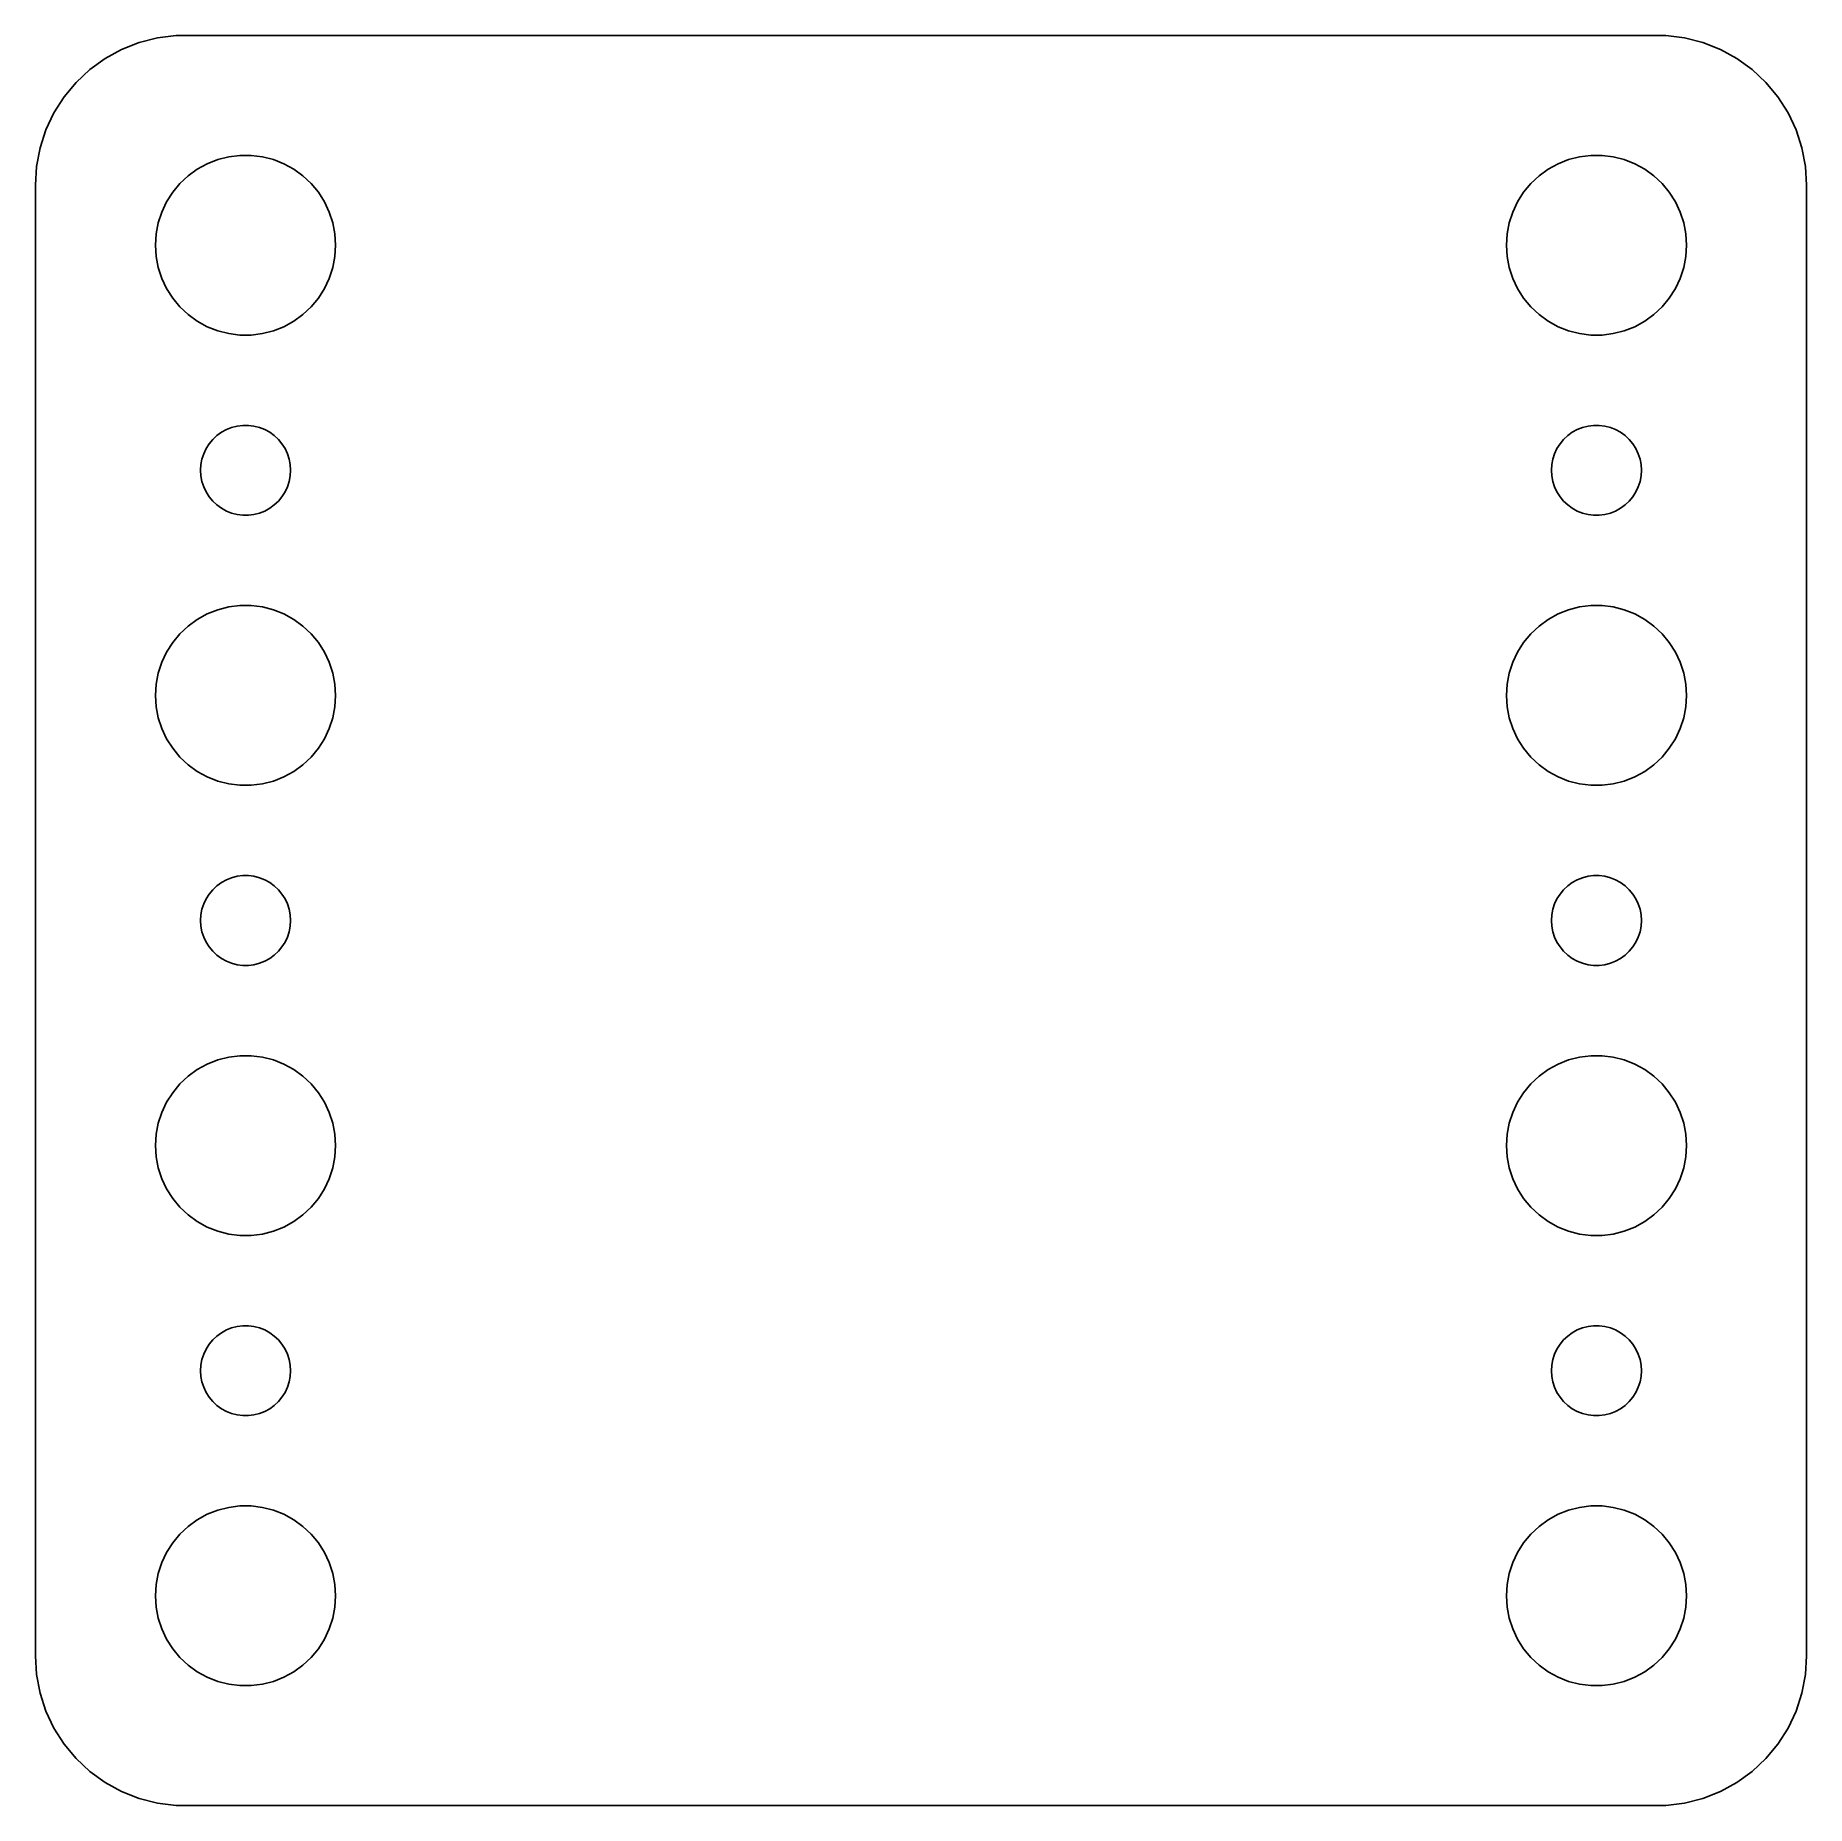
# Model space of a CAD drawing. Header units: metres. Extents: x -29.5 to 29.5, y -29.5 to 29.5.
import ezdxf

# ---------------------------------------------------------------- set-up
doc = ezdxf.new("R2010")
doc.units = ezdxf.units.M

msp = doc.modelspace()

# ---------------------------------------------------------------- linework, layer by layer
for p, q in [((-26.6289, 29.0241), (-27.1791, 28.7216)), ((-26.0451, 29.2553), (-26.6289, 29.0241)), ((-25.4369, 29.4114), (-26.0451, 29.2553)), ((-24.8139, 29.4901), (-25.4369, 29.4114)), ((24.8139, 29.4901), (-24.8139, 29.4901)), ((25.4369, 29.4114), (24.8139, 29.4901)), ((26.0451, 29.2553), (25.4369, 29.4114)), ((26.6289, 29.0241), (26.0451, 29.2553)), ((27.1791, 28.7216), (26.6289, 29.0241)), ((-27.6871, 28.3526), (-28.1448, 27.9227)), ((-27.1791, 28.7216), (-27.6871, 28.3526)), ((27.6871, 28.3526), (27.1791, 28.7216)), ((28.1448, 27.9227), (27.6871, 28.3526)), ((-28.1448, 27.9227), (-28.5451, 27.4389)), ((28.5451, 27.4389), (28.1448, 27.9227)), ((-28.5451, 27.4389), (-28.8815, 26.9088)), ((28.8815, 26.9088), (28.5451, 27.4389)), ((-28.8815, 26.9088), (-29.1489, 26.3406)), ((29.1489, 26.3406), (28.8815, 26.9088)), ((-29.1489, 26.3406), (-29.3429, 25.7434)), ((29.3429, 25.7434), (29.1489, 26.3406)), ((-29.3429, 25.7434), (-29.4606, 25.1267)), ((-23.427, 25.3532), (-23.0621, 25.4469)), ((-23.0621, 25.4469), (-22.6884, 25.4941)), ((-22.6884, 25.4941), (-22.3116, 25.4941)), ((-22.3116, 25.4941), (-21.9379, 25.4469)), ((-21.9379, 25.4469), (-21.5729, 25.3532)), ((21.5729, 25.3532), (21.9379, 25.4469)), ((21.9379, 25.4469), (22.3116, 25.4941)), ((22.3116, 25.4941), (22.6884, 25.4941)), ((22.6884, 25.4941), (23.0621, 25.4469)), ((23.0621, 25.4469), (23.427, 25.3532)), ((29.4606, 25.1267), (29.3429, 25.7434)), ((-29.4606, 25.1267), (-29.5, 24.5)), ((-24.6869, 24.5536), (-24.4123, 24.8115)), ((-24.4123, 24.8115), (-24.1075, 25.033)), ((-24.1075, 25.033), (-23.7773, 25.2145)), ((-23.7773, 25.2145), (-23.427, 25.3532)), ((-21.5729, 25.3532), (-21.2227, 25.2145)), ((-21.2227, 25.2145), (-20.8925, 25.033)), ((-20.8925, 25.033), (-20.5877, 24.8115)), ((-20.5877, 24.8115), (-20.3131, 24.5536)), ((20.3131, 24.5536), (20.5877, 24.8115)), ((20.5877, 24.8115), (20.8925, 25.033)), ((20.8925, 25.033), (21.2227, 25.2145)), ((21.2227, 25.2145), (21.5729, 25.3532)), ((23.427, 25.3532), (23.7773, 25.2145)), ((23.7773, 25.2145), (24.1075, 25.033)), ((24.1075, 25.033), (24.4123, 24.8115)), ((24.4123, 24.8115), (24.6869, 24.5536)), ((29.5, 24.5), (29.4606, 25.1267)), ((-29.5, 24.5), (-29.5, -24.5)), ((-25.1289, 23.9453), (-24.927, 24.2634)), ((-24.927, 24.2634), (-24.6869, 24.5536)), ((-20.3131, 24.5536), (-20.0729, 24.2634)), ((-20.0729, 24.2634), (-19.8711, 23.9453)), ((19.8711, 23.9453), (20.0729, 24.2634)), ((20.0729, 24.2634), (20.3131, 24.5536)), ((24.6869, 24.5536), (24.927, 24.2634)), ((24.927, 24.2634), (25.1289, 23.9453)), ((29.5, -24.5), (29.5, 24.5)), ((-25.4057, 23.2461), (-25.2893, 23.6044)), ((-25.2893, 23.6044), (-25.1289, 23.9453)), ((-19.8711, 23.9453), (-19.7107, 23.6044)), ((-19.7107, 23.6044), (-19.5942, 23.2461)), ((19.5942, 23.2461), (19.7107, 23.6044)), ((19.7107, 23.6044), (19.8711, 23.9453)), ((25.1289, 23.9453), (25.2893, 23.6044)), ((25.2893, 23.6044), (25.4057, 23.2461)), ((-25.4763, 22.876), (-25.4057, 23.2461)), ((-19.5942, 23.2461), (-19.5237, 22.876)), ((19.5237, 22.876), (19.5942, 23.2461)), ((25.4057, 23.2461), (25.4763, 22.876)), ((-25.5, 22.5), (-25.4763, 22.876)), ((-25.4763, 22.124), (-25.5, 22.5)), ((-19.5237, 22.876), (-19.5, 22.5)), ((-19.5, 22.5), (-19.5237, 22.124)), ((19.5, 22.5), (19.5237, 22.876)), ((19.5237, 22.124), (19.5, 22.5)), ((25.4763, 22.876), (25.5, 22.5)), ((25.5, 22.5), (25.4763, 22.124)), ((-25.4057, 21.7539), (-25.4763, 22.124)), ((-19.5237, 22.124), (-19.5942, 21.7539)), ((19.5942, 21.7539), (19.5237, 22.124)), ((25.4763, 22.124), (25.4057, 21.7539)), ((-25.2893, 21.3956), (-25.4057, 21.7539)), ((-25.1289, 21.0547), (-25.2893, 21.3956)), ((-19.7107, 21.3956), (-19.8711, 21.0547)), ((-19.5942, 21.7539), (-19.7107, 21.3956)), ((19.7107, 21.3956), (19.5942, 21.7539)), ((19.8711, 21.0547), (19.7107, 21.3956)), ((25.2893, 21.3956), (25.1289, 21.0547)), ((25.4057, 21.7539), (25.2893, 21.3956)), ((-24.927, 20.7366), (-25.1289, 21.0547)), ((-24.6869, 20.4464), (-24.927, 20.7366)), ((-20.0729, 20.7366), (-20.3131, 20.4464)), ((-19.8711, 21.0547), (-20.0729, 20.7366)), ((20.0729, 20.7366), (19.8711, 21.0547)), ((20.3131, 20.4464), (20.0729, 20.7366)), ((24.927, 20.7366), (24.6869, 20.4464)), ((25.1289, 21.0547), (24.927, 20.7366)), ((-24.4123, 20.1884), (-24.6869, 20.4464)), ((-24.1075, 19.967), (-24.4123, 20.1884)), ((-20.5877, 20.1884), (-20.8925, 19.967)), ((-20.3131, 20.4464), (-20.5877, 20.1884)), ((20.5877, 20.1884), (20.3131, 20.4464)), ((20.8925, 19.967), (20.5877, 20.1884)), ((24.4123, 20.1884), (24.1075, 19.967)), ((24.6869, 20.4464), (24.4123, 20.1884)), ((-23.7773, 19.7855), (-24.1075, 19.967)), ((-23.427, 19.6468), (-23.7773, 19.7855)), ((-23.0621, 19.5531), (-23.427, 19.6468)), ((-22.6884, 19.5059), (-23.0621, 19.5531)), ((-22.3116, 19.5059), (-22.6884, 19.5059)), ((-21.9379, 19.5531), (-22.3116, 19.5059)), ((-21.5729, 19.6468), (-21.9379, 19.5531)), ((-21.2227, 19.7855), (-21.5729, 19.6468)), ((-20.8925, 19.967), (-21.2227, 19.7855)), ((21.2227, 19.7855), (20.8925, 19.967)), ((21.5729, 19.6468), (21.2227, 19.7855)), ((21.9379, 19.5531), (21.5729, 19.6468)), ((22.3116, 19.5059), (21.9379, 19.5531)), ((22.6884, 19.5059), (22.3116, 19.5059)), ((23.0621, 19.5531), (22.6884, 19.5059)), ((23.427, 19.6468), (23.0621, 19.5531)), ((23.7773, 19.7855), (23.427, 19.6468)), ((24.1075, 19.967), (23.7773, 19.7855)), ((-23.7135, 15.8817), (-23.5934, 16.0268)), ((-23.5934, 16.0268), (-23.4561, 16.1558)), ((-23.4561, 16.1558), (-23.3037, 16.2665)), ((-23.3037, 16.2665), (-23.1387, 16.3572)), ((-23.1387, 16.3572), (-22.9635, 16.4266)), ((-22.9635, 16.4266), (-22.7811, 16.4734)), ((-22.7811, 16.4734), (-22.5942, 16.497)), ((-22.5942, 16.497), (-22.4058, 16.497)), ((-22.4058, 16.497), (-22.2189, 16.4734)), ((-22.2189, 16.4734), (-22.0365, 16.4266)), ((-22.0365, 16.4266), (-21.8613, 16.3572)), ((-21.8613, 16.3572), (-21.6963, 16.2665)), ((-21.6963, 16.2665), (-21.5439, 16.1558)), ((-21.5439, 16.1558), (-21.4065, 16.0268)), ((-21.4065, 16.0268), (-21.2865, 15.8817)), ((21.2865, 15.8817), (21.4065, 16.0268)), ((21.4065, 16.0268), (21.5439, 16.1558)), ((21.5439, 16.1558), (21.6963, 16.2665)), ((21.6963, 16.2665), (21.8613, 16.3572)), ((21.8613, 16.3572), (22.0365, 16.4266)), ((22.0365, 16.4266), (22.2189, 16.4734)), ((22.2189, 16.4734), (22.4058, 16.497)), ((22.4058, 16.497), (22.5942, 16.497)), ((22.5942, 16.497), (22.7811, 16.4734)), ((22.7811, 16.4734), (22.9635, 16.4266)), ((22.9635, 16.4266), (23.1387, 16.3572)), ((23.1387, 16.3572), (23.3037, 16.2665)), ((23.3037, 16.2665), (23.4561, 16.1558)), ((23.4561, 16.1558), (23.5934, 16.0268)), ((23.5934, 16.0268), (23.7135, 15.8817)), ((-23.9882, 15.188), (-23.9529, 15.373)), ((-23.9529, 15.373), (-23.8947, 15.5522)), ((-23.8947, 15.5522), (-23.8145, 15.7226)), ((-23.8145, 15.7226), (-23.7135, 15.8817)), ((-21.2865, 15.8817), (-21.1855, 15.7226)), ((-21.1855, 15.7226), (-21.1053, 15.5522)), ((-21.1053, 15.5522), (-21.0471, 15.373)), ((-21.0471, 15.373), (-21.0118, 15.188)), ((21.0118, 15.188), (21.0471, 15.373)), ((21.0471, 15.373), (21.1053, 15.5522)), ((21.1053, 15.5522), (21.1855, 15.7226)), ((21.1855, 15.7226), (21.2865, 15.8817)), ((23.7135, 15.8817), (23.8145, 15.7226)), ((23.8145, 15.7226), (23.8947, 15.5522)), ((23.8947, 15.5522), (23.9529, 15.373)), ((23.9529, 15.373), (23.9882, 15.188)), ((-24, 15), (-23.9882, 15.188)), ((-23.9882, 14.812), (-24, 15)), ((-23.9529, 14.627), (-23.9882, 14.812)), ((-21.0118, 14.812), (-21.0471, 14.627)), ((-21.0118, 15.188), (-21, 15)), ((-21, 15), (-21.0118, 14.812)), ((21, 15), (21.0118, 15.188)), ((21.0118, 14.812), (21, 15)), ((21.0471, 14.627), (21.0118, 14.812)), ((23.9882, 14.812), (23.9529, 14.627)), ((23.9882, 15.188), (24, 15)), ((24, 15), (23.9882, 14.812)), ((-23.8947, 14.4478), (-23.9529, 14.627)), ((-23.8145, 14.2774), (-23.8947, 14.4478)), ((-23.7135, 14.1183), (-23.8145, 14.2774)), ((-21.1855, 14.2774), (-21.2865, 14.1183)), ((-21.1053, 14.4478), (-21.1855, 14.2774)), ((-21.0471, 14.627), (-21.1053, 14.4478)), ((21.1053, 14.4478), (21.0471, 14.627)), ((21.1855, 14.2774), (21.1053, 14.4478)), ((21.2865, 14.1183), (21.1855, 14.2774)), ((23.8145, 14.2774), (23.7135, 14.1183)), ((23.8947, 14.4478), (23.8145, 14.2774)), ((23.9529, 14.627), (23.8947, 14.4478)), ((-23.5934, 13.9732), (-23.7135, 14.1183)), ((-23.4561, 13.8442), (-23.5934, 13.9732)), ((-23.3037, 13.7335), (-23.4561, 13.8442)), ((-23.1387, 13.6427), (-23.3037, 13.7335)), ((-22.9635, 13.5734), (-23.1387, 13.6427)), ((-22.7811, 13.5266), (-22.9635, 13.5734)), ((-22.0365, 13.5734), (-22.2189, 13.5266)), ((-21.8613, 13.6427), (-22.0365, 13.5734)), ((-21.6963, 13.7335), (-21.8613, 13.6427)), ((-21.5439, 13.8442), (-21.6963, 13.7335)), ((-21.4065, 13.9732), (-21.5439, 13.8442)), ((-21.2865, 14.1183), (-21.4065, 13.9732)), ((21.4065, 13.9732), (21.2865, 14.1183)), ((21.5439, 13.8442), (21.4065, 13.9732)), ((21.6963, 13.7335), (21.5439, 13.8442)), ((21.8613, 13.6427), (21.6963, 13.7335)), ((22.0365, 13.5734), (21.8613, 13.6427)), ((22.2189, 13.5266), (22.0365, 13.5734)), ((22.9635, 13.5734), (22.7811, 13.5266)), ((23.1387, 13.6427), (22.9635, 13.5734)), ((23.3037, 13.7335), (23.1387, 13.6427)), ((23.4561, 13.8442), (23.3037, 13.7335)), ((23.5934, 13.9732), (23.4561, 13.8442)), ((23.7135, 14.1183), (23.5934, 13.9732)), ((-22.5942, 13.5029), (-22.7811, 13.5266)), ((-22.4058, 13.5029), (-22.5942, 13.5029)), ((-22.2189, 13.5266), (-22.4058, 13.5029)), ((22.4058, 13.5029), (22.2189, 13.5266)), ((22.5942, 13.5029), (22.4058, 13.5029)), ((22.7811, 13.5266), (22.5942, 13.5029)), ((-24.4123, 9.81154), (-24.1075, 10.033)), ((-24.1075, 10.033), (-23.7773, 10.2145)), ((-23.7773, 10.2145), (-23.427, 10.3532)), ((-23.427, 10.3532), (-23.0621, 10.4469)), ((-23.0621, 10.4469), (-22.6884, 10.4941)), ((-22.6884, 10.4941), (-22.3116, 10.4941)), ((-22.3116, 10.4941), (-21.9379, 10.4469)), ((-21.9379, 10.4469), (-21.5729, 10.3532)), ((-21.5729, 10.3532), (-21.2227, 10.2145)), ((-21.2227, 10.2145), (-20.8925, 10.033)), ((-20.8925, 10.033), (-20.5877, 9.81154)), ((20.5877, 9.81154), (20.8925, 10.033)), ((20.8925, 10.033), (21.2227, 10.2145)), ((21.2227, 10.2145), (21.5729, 10.3532)), ((21.5729, 10.3532), (21.9379, 10.4469)), ((21.9379, 10.4469), (22.3116, 10.4941)), ((22.3116, 10.4941), (22.6884, 10.4941)), ((22.6884, 10.4941), (23.0621, 10.4469)), ((23.0621, 10.4469), (23.427, 10.3532)), ((23.427, 10.3532), (23.7773, 10.2145)), ((23.7773, 10.2145), (24.1075, 10.033)), ((24.1075, 10.033), (24.4123, 9.81154)), ((-24.927, 9.26335), (-24.6869, 9.55363)), ((-24.6869, 9.55363), (-24.4123, 9.81154)), ((-20.5877, 9.81154), (-20.3131, 9.55363)), ((-20.3131, 9.55363), (-20.0729, 9.26335)), ((20.0729, 9.26335), (20.3131, 9.55363)), ((20.3131, 9.55363), (20.5877, 9.81154)), ((24.4123, 9.81154), (24.6869, 9.55363)), ((24.6869, 9.55363), (24.927, 9.26335)), ((-25.2893, 8.60437), (-25.1289, 8.94525)), ((-25.1289, 8.94525), (-24.927, 9.26335)), ((-20.0729, 9.26335), (-19.8711, 8.94525)), ((-19.8711, 8.94525), (-19.7107, 8.60437)), ((19.7107, 8.60437), (19.8711, 8.94525)), ((19.8711, 8.94525), (20.0729, 9.26335)), ((24.927, 9.26335), (25.1289, 8.94525)), ((25.1289, 8.94525), (25.2893, 8.60437)), ((-25.4057, 8.24606), (-25.2893, 8.60437)), ((-19.7107, 8.60437), (-19.5942, 8.24606)), ((19.5942, 8.24606), (19.7107, 8.60437)), ((25.2893, 8.60437), (25.4057, 8.24606)), ((-25.5, 7.5), (-25.4763, 7.87599)), ((-25.4763, 7.87599), (-25.4057, 8.24606)), ((-19.5942, 8.24606), (-19.5237, 7.87599)), ((-19.5237, 7.87599), (-19.5, 7.5)), ((19.5, 7.5), (19.5237, 7.87599)), ((19.5237, 7.87599), (19.5942, 8.24606)), ((25.4057, 8.24606), (25.4763, 7.87599)), ((25.4763, 7.87599), (25.5, 7.5)), ((-25.4763, 7.12399), (-25.5, 7.5)), ((-25.4057, 6.75392), (-25.4763, 7.12399)), ((-19.5237, 7.12399), (-19.5942, 6.75392)), ((-19.5, 7.5), (-19.5237, 7.12399)), ((19.5237, 7.12399), (19.5, 7.5)), ((19.5942, 6.75392), (19.5237, 7.12399)), ((25.4763, 7.12399), (25.4057, 6.75392)), ((25.5, 7.5), (25.4763, 7.12399)), ((-25.2893, 6.39561), (-25.4057, 6.75392)), ((-19.5942, 6.75392), (-19.7107, 6.39561)), ((19.7107, 6.39561), (19.5942, 6.75392)), ((25.4057, 6.75392), (25.2893, 6.39561)), ((-25.1289, 6.05473), (-25.2893, 6.39561)), ((-24.927, 5.73663), (-25.1289, 6.05473)), ((-19.8711, 6.05473), (-20.0729, 5.73663)), ((-19.7107, 6.39561), (-19.8711, 6.05473)), ((19.8711, 6.05473), (19.7107, 6.39561)), ((20.0729, 5.73663), (19.8711, 6.05473)), ((25.1289, 6.05473), (24.927, 5.73663)), ((25.2893, 6.39561), (25.1289, 6.05473)), ((-24.6869, 5.44635), (-24.927, 5.73663)), ((-24.4123, 5.18845), (-24.6869, 5.44635)), ((-20.3131, 5.44635), (-20.5877, 5.18845)), ((-20.0729, 5.73663), (-20.3131, 5.44635)), ((20.3131, 5.44635), (20.0729, 5.73663)), ((20.5877, 5.18845), (20.3131, 5.44635)), ((24.6869, 5.44635), (24.4123, 5.18845)), ((24.927, 5.73663), (24.6869, 5.44635)), ((-24.1075, 4.96701), (-24.4123, 5.18845)), ((-23.7773, 4.78551), (-24.1075, 4.96701)), ((-23.427, 4.64682), (-23.7773, 4.78551)), ((-21.2227, 4.78551), (-21.5729, 4.64682)), ((-20.8925, 4.96701), (-21.2227, 4.78551)), ((-20.5877, 5.18845), (-20.8925, 4.96701)), ((20.8925, 4.96701), (20.5877, 5.18845)), ((21.2227, 4.78551), (20.8925, 4.96701)), ((21.5729, 4.64682), (21.2227, 4.78551)), ((23.7773, 4.78551), (23.427, 4.64682)), ((24.1075, 4.96701), (23.7773, 4.78551)), ((24.4123, 5.18845), (24.1075, 4.96701)), ((-23.0621, 4.55313), (-23.427, 4.64682)), ((-22.6884, 4.50591), (-23.0621, 4.55313)), ((-22.3116, 4.50591), (-22.6884, 4.50591)), ((-21.9379, 4.55313), (-22.3116, 4.50591)), ((-21.5729, 4.64682), (-21.9379, 4.55313)), ((21.9379, 4.55313), (21.5729, 4.64682)), ((22.3116, 4.50591), (21.9379, 4.55313)), ((22.6884, 4.50591), (22.3116, 4.50591)), ((23.0621, 4.55313), (22.6884, 4.50591)), ((23.427, 4.64682), (23.0621, 4.55313)), ((-23.4561, 1.15576), (-23.3037, 1.26648)), ((-23.3037, 1.26648), (-23.1387, 1.35724)), ((-23.1387, 1.35724), (-22.9635, 1.42657)), ((-22.9635, 1.42657), (-22.7811, 1.47342)), ((-22.7811, 1.47342), (-22.5942, 1.49704)), ((-22.5942, 1.49704), (-22.4058, 1.49704)), ((-22.4058, 1.49704), (-22.2189, 1.47342)), ((-22.2189, 1.47342), (-22.0365, 1.42657)), ((-22.0365, 1.42657), (-21.8613, 1.35724)), ((-21.8613, 1.35724), (-21.6963, 1.26648)), ((-21.6963, 1.26648), (-21.5439, 1.15576)), ((21.5439, 1.15576), (21.6963, 1.26648)), ((21.6963, 1.26648), (21.8613, 1.35724)), ((21.8613, 1.35724), (22.0365, 1.42657)), ((22.0365, 1.42657), (22.2189, 1.47342)), ((22.2189, 1.47342), (22.4058, 1.49704)), ((22.4058, 1.49704), (22.5942, 1.49704)), ((22.5942, 1.49704), (22.7811, 1.47342)), ((22.7811, 1.47342), (22.9635, 1.42657)), ((22.9635, 1.42657), (23.1387, 1.35724)), ((23.1387, 1.35724), (23.3037, 1.26648)), ((23.3037, 1.26648), (23.4561, 1.15576)), ((-23.8947, 0.552185), (-23.8145, 0.722626)), ((-23.8145, 0.722626), (-23.7135, 0.881668)), ((-23.7135, 0.881668), (-23.5934, 1.02681)), ((-23.5934, 1.02681), (-23.4561, 1.15576)), ((-21.5439, 1.15576), (-21.4065, 1.02681)), ((-21.4065, 1.02681), (-21.2865, 0.881668)), ((-21.2865, 0.881668), (-21.1855, 0.722626)), ((-21.1855, 0.722626), (-21.1053, 0.552185)), ((21.1053, 0.552185), (21.1855, 0.722626)), ((21.1855, 0.722626), (21.2865, 0.881668)), ((21.2865, 0.881668), (21.4065, 1.02681)), ((21.4065, 1.02681), (21.5439, 1.15576)), ((23.4561, 1.15576), (23.5934, 1.02681)), ((23.5934, 1.02681), (23.7135, 0.881668)), ((23.7135, 0.881668), (23.8145, 0.722626)), ((23.8145, 0.722626), (23.8947, 0.552185)), ((-24, 0), (-23.9882, 0.187988)), ((-23.9882, -0.187988), (-24, 0)), ((-23.9882, 0.187988), (-23.9529, 0.373032)), ((-23.9529, 0.373032), (-23.8947, 0.552185)), ((-21.1053, 0.552185), (-21.0471, 0.373032)), ((-21.0471, 0.373032), (-21.0118, 0.187988)), ((-21.0118, 0.187988), (-21, 0)), ((-21, 0), (-21.0118, -0.187988)), ((21, 0), (21.0118, 0.187988)), ((21.0118, -0.187988), (21, 0)), ((21.0118, 0.187988), (21.0471, 0.373032)), ((21.0471, 0.373032), (21.1053, 0.552185)), ((23.8947, 0.552185), (23.9529, 0.373032)), ((23.9529, 0.373032), (23.9882, 0.187988)), ((23.9882, 0.187988), (24, 0)), ((24, 0), (23.9882, -0.187988)), ((-23.9529, -0.373032), (-23.9882, -0.187988)), ((-23.8947, -0.552185), (-23.9529, -0.373032)), ((-23.8145, -0.722626), (-23.8947, -0.552185)), ((-21.1053, -0.552185), (-21.1855, -0.722626)), ((-21.0471, -0.373032), (-21.1053, -0.552185)), ((-21.0118, -0.187988), (-21.0471, -0.373032)), ((21.0471, -0.373032), (21.0118, -0.187988)), ((21.1053, -0.552185), (21.0471, -0.373032)), ((21.1855, -0.722626), (21.1053, -0.552185)), ((23.8947, -0.552185), (23.8145, -0.722626)), ((23.9529, -0.373032), (23.8947, -0.552185)), ((23.9882, -0.187988), (23.9529, -0.373032)), ((-23.7135, -0.881668), (-23.8145, -0.722626)), ((-23.5934, -1.02681), (-23.7135, -0.881668)), ((-23.4561, -1.15576), (-23.5934, -1.02681)), ((-23.3037, -1.26648), (-23.4561, -1.15576)), ((-21.5439, -1.15576), (-21.6963, -1.26648)), ((-21.4065, -1.02681), (-21.5439, -1.15576)), ((-21.2865, -0.881668), (-21.4065, -1.02681)), ((-21.1855, -0.722626), (-21.2865, -0.881668)), ((21.2865, -0.881668), (21.1855, -0.722626)), ((21.4065, -1.02681), (21.2865, -0.881668)), ((21.5439, -1.15576), (21.4065, -1.02681)), ((21.6963, -1.26648), (21.5439, -1.15576)), ((23.4561, -1.15576), (23.3037, -1.26648)), ((23.5934, -1.02681), (23.4561, -1.15576)), ((23.7135, -0.881668), (23.5934, -1.02681)), ((23.8145, -0.722626), (23.7135, -0.881668)), ((-23.1387, -1.35724), (-23.3037, -1.26648)), ((-22.9635, -1.42657), (-23.1387, -1.35724)), ((-22.7811, -1.47342), (-22.9635, -1.42657)), ((-22.5942, -1.49704), (-22.7811, -1.47342)), ((-22.4058, -1.49704), (-22.5942, -1.49704)), ((-22.2189, -1.47342), (-22.4058, -1.49704)), ((-22.0365, -1.42657), (-22.2189, -1.47342)), ((-21.8613, -1.35724), (-22.0365, -1.42657)), ((-21.6963, -1.26648), (-21.8613, -1.35724)), ((21.8613, -1.35724), (21.6963, -1.26648)), ((22.0365, -1.42657), (21.8613, -1.35724)), ((22.2189, -1.47342), (22.0365, -1.42657)), ((22.4058, -1.49704), (22.2189, -1.47342)), ((22.5942, -1.49704), (22.4058, -1.49704)), ((22.7811, -1.47342), (22.5942, -1.49704)), ((22.9635, -1.42657), (22.7811, -1.47342)), ((23.1387, -1.35724), (22.9635, -1.42657)), ((23.3037, -1.26648), (23.1387, -1.35724)), ((-23.7773, -4.78551), (-23.427, -4.64682)), ((-23.427, -4.64682), (-23.0621, -4.55313)), ((-23.0621, -4.55313), (-22.6884, -4.50591)), ((-22.6884, -4.50591), (-22.3116, -4.50591)), ((-22.3116, -4.50591), (-21.9379, -4.55313)), ((-21.9379, -4.55313), (-21.5729, -4.64682)), ((-21.5729, -4.64682), (-21.2227, -4.78551)), ((21.2227, -4.78551), (21.5729, -4.64682)), ((21.5729, -4.64682), (21.9379, -4.55313)), ((21.9379, -4.55313), (22.3116, -4.50591)), ((22.3116, -4.50591), (22.6884, -4.50591)), ((22.6884, -4.50591), (23.0621, -4.55313)), ((23.0621, -4.55313), (23.427, -4.64682)), ((23.427, -4.64682), (23.7773, -4.78551)), ((-24.6869, -5.44635), (-24.4123, -5.18845)), ((-24.4123, -5.18845), (-24.1075, -4.96701)), ((-24.1075, -4.96701), (-23.7773, -4.78551)), ((-21.2227, -4.78551), (-20.8925, -4.96701)), ((-20.8925, -4.96701), (-20.5877, -5.18845)), ((-20.5877, -5.18845), (-20.3131, -5.44635)), ((20.3131, -5.44635), (20.5877, -5.18845)), ((20.5877, -5.18845), (20.8925, -4.96701)), ((20.8925, -4.96701), (21.2227, -4.78551)), ((23.7773, -4.78551), (24.1075, -4.96701)), ((24.1075, -4.96701), (24.4123, -5.18845)), ((24.4123, -5.18845), (24.6869, -5.44635)), ((-25.1289, -6.05473), (-24.927, -5.73663)), ((-24.927, -5.73663), (-24.6869, -5.44635)), ((-20.3131, -5.44635), (-20.0729, -5.73663)), ((-20.0729, -5.73663), (-19.8711, -6.05473)), ((19.8711, -6.05473), (20.0729, -5.73663)), ((20.0729, -5.73663), (20.3131, -5.44635)), ((24.6869, -5.44635), (24.927, -5.73663)), ((24.927, -5.73663), (25.1289, -6.05473)), ((-25.4057, -6.75392), (-25.2893, -6.39561)), ((-25.2893, -6.39561), (-25.1289, -6.05473)), ((-19.8711, -6.05473), (-19.7107, -6.39561)), ((-19.7107, -6.39561), (-19.5942, -6.75392)), ((19.5942, -6.75392), (19.7107, -6.39561)), ((19.7107, -6.39561), (19.8711, -6.05473)), ((25.1289, -6.05473), (25.2893, -6.39561)), ((25.2893, -6.39561), (25.4057, -6.75392)), ((-25.4763, -7.12399), (-25.4057, -6.75392)), ((-19.5942, -6.75392), (-19.5237, -7.12399)), ((19.5237, -7.12399), (19.5942, -6.75392)), ((25.4057, -6.75392), (25.4763, -7.12399)), ((-25.5, -7.5), (-25.4763, -7.12399)), ((-25.4763, -7.87599), (-25.5, -7.5)), ((-19.5237, -7.12399), (-19.5, -7.5)), ((-19.5, -7.5), (-19.5237, -7.87599)), ((19.5, -7.5), (19.5237, -7.12399)), ((19.5237, -7.87599), (19.5, -7.5)), ((25.4763, -7.12399), (25.5, -7.5)), ((25.5, -7.5), (25.4763, -7.87599)), ((-25.4057, -8.24606), (-25.4763, -7.87599)), ((-25.2893, -8.60437), (-25.4057, -8.24606)), ((-19.5942, -8.24606), (-19.7107, -8.60437)), ((-19.5237, -7.87599), (-19.5942, -8.24606)), ((19.5942, -8.24606), (19.5237, -7.87599)), ((19.7107, -8.60437), (19.5942, -8.24606)), ((25.4057, -8.24606), (25.2893, -8.60437)), ((25.4763, -7.87599), (25.4057, -8.24606)), ((-25.1289, -8.94525), (-25.2893, -8.60437)), ((-19.7107, -8.60437), (-19.8711, -8.94525)), ((19.8711, -8.94525), (19.7107, -8.60437)), ((25.2893, -8.60437), (25.1289, -8.94525)), ((-24.927, -9.26335), (-25.1289, -8.94525)), ((-24.6869, -9.55363), (-24.927, -9.26335)), ((-20.0729, -9.26335), (-20.3131, -9.55363)), ((-19.8711, -8.94525), (-20.0729, -9.26335)), ((20.0729, -9.26335), (19.8711, -8.94525)), ((20.3131, -9.55363), (20.0729, -9.26335)), ((24.927, -9.26335), (24.6869, -9.55363)), ((25.1289, -8.94525), (24.927, -9.26335)), ((-24.4123, -9.81154), (-24.6869, -9.55363)), ((-24.1075, -10.033), (-24.4123, -9.81154)), ((-20.5877, -9.81154), (-20.8925, -10.033)), ((-20.3131, -9.55363), (-20.5877, -9.81154)), ((20.5877, -9.81154), (20.3131, -9.55363)), ((20.8925, -10.033), (20.5877, -9.81154)), ((24.4123, -9.81154), (24.1075, -10.033)), ((24.6869, -9.55363), (24.4123, -9.81154)), ((-23.7773, -10.2145), (-24.1075, -10.033)), ((-23.427, -10.3532), (-23.7773, -10.2145)), ((-23.0621, -10.4469), (-23.427, -10.3532)), ((-22.6884, -10.4941), (-23.0621, -10.4469)), ((-22.3116, -10.4941), (-22.6884, -10.4941)), ((-21.9379, -10.4469), (-22.3116, -10.4941)), ((-21.5729, -10.3532), (-21.9379, -10.4469)), ((-21.2227, -10.2145), (-21.5729, -10.3532)), ((-20.8925, -10.033), (-21.2227, -10.2145)), ((21.2227, -10.2145), (20.8925, -10.033)), ((21.5729, -10.3532), (21.2227, -10.2145)), ((21.9379, -10.4469), (21.5729, -10.3532)), ((22.3116, -10.4941), (21.9379, -10.4469)), ((22.6884, -10.4941), (22.3116, -10.4941)), ((23.0621, -10.4469), (22.6884, -10.4941)), ((23.427, -10.3532), (23.0621, -10.4469)), ((23.7773, -10.2145), (23.427, -10.3532)), ((24.1075, -10.033), (23.7773, -10.2145)), ((-22.9635, -13.5734), (-22.7811, -13.5266)), ((-22.7811, -13.5266), (-22.5942, -13.5029)), ((-22.5942, -13.5029), (-22.4058, -13.5029)), ((-22.4058, -13.5029), (-22.2189, -13.5266)), ((-22.2189, -13.5266), (-22.0365, -13.5734)), ((22.0365, -13.5734), (22.2189, -13.5266)), ((22.2189, -13.5266), (22.4058, -13.5029)), ((22.4058, -13.5029), (22.5942, -13.5029)), ((22.5942, -13.5029), (22.7811, -13.5266)), ((22.7811, -13.5266), (22.9635, -13.5734)), ((-23.8145, -14.2774), (-23.7135, -14.1183)), ((-23.7135, -14.1183), (-23.5934, -13.9732)), ((-23.5934, -13.9732), (-23.4561, -13.8442)), ((-23.4561, -13.8442), (-23.3037, -13.7335)), ((-23.3037, -13.7335), (-23.1387, -13.6427)), ((-23.1387, -13.6427), (-22.9635, -13.5734)), ((-22.0365, -13.5734), (-21.8613, -13.6427)), ((-21.8613, -13.6427), (-21.6963, -13.7335)), ((-21.6963, -13.7335), (-21.5439, -13.8442)), ((-21.5439, -13.8442), (-21.4065, -13.9732)), ((-21.4065, -13.9732), (-21.2865, -14.1183)), ((-21.2865, -14.1183), (-21.1855, -14.2774)), ((21.1855, -14.2774), (21.2865, -14.1183)), ((21.2865, -14.1183), (21.4065, -13.9732)), ((21.4065, -13.9732), (21.5439, -13.8442)), ((21.5439, -13.8442), (21.6963, -13.7335)), ((21.6963, -13.7335), (21.8613, -13.6427)), ((21.8613, -13.6427), (22.0365, -13.5734)), ((22.9635, -13.5734), (23.1387, -13.6427)), ((23.1387, -13.6427), (23.3037, -13.7335)), ((23.3037, -13.7335), (23.4561, -13.8442)), ((23.4561, -13.8442), (23.5934, -13.9732)), ((23.5934, -13.9732), (23.7135, -14.1183)), ((23.7135, -14.1183), (23.8145, -14.2774)), ((-23.9882, -14.812), (-23.9529, -14.627)), ((-23.9529, -14.627), (-23.8947, -14.4478)), ((-23.8947, -14.4478), (-23.8145, -14.2774)), ((-21.1855, -14.2774), (-21.1053, -14.4478)), ((-21.1053, -14.4478), (-21.0471, -14.627)), ((-21.0471, -14.627), (-21.0118, -14.812)), ((21.0118, -14.812), (21.0471, -14.627)), ((21.0471, -14.627), (21.1053, -14.4478)), ((21.1053, -14.4478), (21.1855, -14.2774)), ((23.8145, -14.2774), (23.8947, -14.4478)), ((23.8947, -14.4478), (23.9529, -14.627)), ((23.9529, -14.627), (23.9882, -14.812)), ((-24, -15), (-23.9882, -14.812)), ((-23.9882, -15.188), (-24, -15)), ((-23.9529, -15.373), (-23.9882, -15.188)), ((-21.0118, -15.188), (-21.0471, -15.373)), ((-21.0118, -14.812), (-21, -15)), ((-21, -15), (-21.0118, -15.188)), ((21, -15), (21.0118, -14.812)), ((21.0118, -15.188), (21, -15)), ((21.0471, -15.373), (21.0118, -15.188)), ((23.9882, -15.188), (23.9529, -15.373)), ((23.9882, -14.812), (24, -15)), ((24, -15), (23.9882, -15.188)), ((-23.8947, -15.5522), (-23.9529, -15.373)), ((-23.8145, -15.7226), (-23.8947, -15.5522)), ((-23.7135, -15.8817), (-23.8145, -15.7226)), ((-23.5934, -16.0268), (-23.7135, -15.8817)), ((-21.2865, -15.8817), (-21.4065, -16.0268)), ((-21.1855, -15.7226), (-21.2865, -15.8817)), ((-21.1053, -15.5522), (-21.1855, -15.7226)), ((-21.0471, -15.373), (-21.1053, -15.5522)), ((21.1053, -15.5522), (21.0471, -15.373)), ((21.1855, -15.7226), (21.1053, -15.5522)), ((21.2865, -15.8817), (21.1855, -15.7226)), ((21.4065, -16.0268), (21.2865, -15.8817)), ((23.7135, -15.8817), (23.5934, -16.0268)), ((23.8145, -15.7226), (23.7135, -15.8817)), ((23.8947, -15.5522), (23.8145, -15.7226)), ((23.9529, -15.373), (23.8947, -15.5522)), ((-23.4561, -16.1558), (-23.5934, -16.0268)), ((-23.3037, -16.2665), (-23.4561, -16.1558)), ((-23.1387, -16.3572), (-23.3037, -16.2665)), ((-22.9635, -16.4266), (-23.1387, -16.3572)), ((-22.7811, -16.4734), (-22.9635, -16.4266)), ((-22.5942, -16.497), (-22.7811, -16.4734)), ((-22.4058, -16.497), (-22.5942, -16.497)), ((-22.2189, -16.4734), (-22.4058, -16.497)), ((-22.0365, -16.4266), (-22.2189, -16.4734)), ((-21.8613, -16.3572), (-22.0365, -16.4266)), ((-21.6963, -16.2665), (-21.8613, -16.3572)), ((-21.5439, -16.1558), (-21.6963, -16.2665)), ((-21.4065, -16.0268), (-21.5439, -16.1558)), ((21.5439, -16.1558), (21.4065, -16.0268)), ((21.6963, -16.2665), (21.5439, -16.1558)), ((21.8613, -16.3572), (21.6963, -16.2665)), ((22.0365, -16.4266), (21.8613, -16.3572)), ((22.2189, -16.4734), (22.0365, -16.4266)), ((22.4058, -16.497), (22.2189, -16.4734)), ((22.5942, -16.497), (22.4058, -16.497)), ((22.7811, -16.4734), (22.5942, -16.497)), ((22.9635, -16.4266), (22.7811, -16.4734)), ((23.1387, -16.3572), (22.9635, -16.4266)), ((23.3037, -16.2665), (23.1387, -16.3572)), ((23.4561, -16.1558), (23.3037, -16.2665)), ((23.5934, -16.0268), (23.4561, -16.1558)), ((-24.4123, -20.1884), (-24.1075, -19.967)), ((-24.1075, -19.967), (-23.7773, -19.7855)), ((-23.7773, -19.7855), (-23.427, -19.6468)), ((-23.427, -19.6468), (-23.0621, -19.5531)), ((-23.0621, -19.5531), (-22.6884, -19.5059)), ((-22.6884, -19.5059), (-22.3116, -19.5059)), ((-22.3116, -19.5059), (-21.9379, -19.5531)), ((-21.9379, -19.5531), (-21.5729, -19.6468)), ((-21.5729, -19.6468), (-21.2227, -19.7855)), ((-21.2227, -19.7855), (-20.8925, -19.967)), ((-20.8925, -19.967), (-20.5877, -20.1884)), ((20.5877, -20.1884), (20.8925, -19.967)), ((20.8925, -19.967), (21.2227, -19.7855)), ((21.2227, -19.7855), (21.5729, -19.6468)), ((21.5729, -19.6468), (21.9379, -19.5531)), ((21.9379, -19.5531), (22.3116, -19.5059)), ((22.3116, -19.5059), (22.6884, -19.5059)), ((22.6884, -19.5059), (23.0621, -19.5531)), ((23.0621, -19.5531), (23.427, -19.6468)), ((23.427, -19.6468), (23.7773, -19.7855)), ((23.7773, -19.7855), (24.1075, -19.967)), ((24.1075, -19.967), (24.4123, -20.1884)), ((-24.927, -20.7366), (-24.6869, -20.4464)), ((-24.6869, -20.4464), (-24.4123, -20.1884)), ((-20.5877, -20.1884), (-20.3131, -20.4464)), ((-20.3131, -20.4464), (-20.0729, -20.7366)), ((20.0729, -20.7366), (20.3131, -20.4464)), ((20.3131, -20.4464), (20.5877, -20.1884)), ((24.4123, -20.1884), (24.6869, -20.4464)), ((24.6869, -20.4464), (24.927, -20.7366)), ((-25.2893, -21.3956), (-25.1289, -21.0547)), ((-25.1289, -21.0547), (-24.927, -20.7366)), ((-20.0729, -20.7366), (-19.8711, -21.0547)), ((-19.8711, -21.0547), (-19.7107, -21.3956)), ((19.7107, -21.3956), (19.8711, -21.0547)), ((19.8711, -21.0547), (20.0729, -20.7366)), ((24.927, -20.7366), (25.1289, -21.0547)), ((25.1289, -21.0547), (25.2893, -21.3956)), ((-25.4763, -22.124), (-25.4057, -21.7539)), ((-25.4057, -21.7539), (-25.2893, -21.3956)), ((-19.7107, -21.3956), (-19.5942, -21.7539)), ((-19.5942, -21.7539), (-19.5237, -22.124)), ((19.5237, -22.124), (19.5942, -21.7539)), ((19.5942, -21.7539), (19.7107, -21.3956)), ((25.2893, -21.3956), (25.4057, -21.7539)), ((25.4057, -21.7539), (25.4763, -22.124)), ((-25.5, -22.5), (-25.4763, -22.124)), ((-19.5237, -22.124), (-19.5, -22.5)), ((19.5, -22.5), (19.5237, -22.124)), ((25.4763, -22.124), (25.5, -22.5)), ((-25.4763, -22.876), (-25.5, -22.5)), ((-25.4057, -23.2461), (-25.4763, -22.876)), ((-19.5237, -22.876), (-19.5942, -23.2461)), ((-19.5, -22.5), (-19.5237, -22.876)), ((19.5237, -22.876), (19.5, -22.5)), ((19.5942, -23.2461), (19.5237, -22.876)), ((25.4763, -22.876), (25.4057, -23.2461)), ((25.5, -22.5), (25.4763, -22.876)), ((-25.2893, -23.6044), (-25.4057, -23.2461)), ((-19.5942, -23.2461), (-19.7107, -23.6044)), ((19.7107, -23.6044), (19.5942, -23.2461)), ((25.4057, -23.2461), (25.2893, -23.6044)), ((-25.1289, -23.9453), (-25.2893, -23.6044)), ((-24.927, -24.2634), (-25.1289, -23.9453)), ((-19.8711, -23.9453), (-20.0729, -24.2634)), ((-19.7107, -23.6044), (-19.8711, -23.9453)), ((19.8711, -23.9453), (19.7107, -23.6044)), ((20.0729, -24.2634), (19.8711, -23.9453)), ((25.1289, -23.9453), (24.927, -24.2634)), ((25.2893, -23.6044), (25.1289, -23.9453)), ((-29.5, -24.5), (-29.4606, -25.1267)), ((-24.6869, -24.5536), (-24.927, -24.2634)), ((-24.4123, -24.8115), (-24.6869, -24.5536)), ((-20.3131, -24.5536), (-20.5877, -24.8115)), ((-20.0729, -24.2634), (-20.3131, -24.5536)), ((20.3131, -24.5536), (20.0729, -24.2634)), ((20.5877, -24.8115), (20.3131, -24.5536)), ((24.6869, -24.5536), (24.4123, -24.8115)), ((24.927, -24.2634), (24.6869, -24.5536)), ((29.4606, -25.1267), (29.5, -24.5)), ((-29.4606, -25.1267), (-29.3429, -25.7434)), ((-24.1075, -25.033), (-24.4123, -24.8115)), ((-23.7773, -25.2145), (-24.1075, -25.033)), ((-23.427, -25.3532), (-23.7773, -25.2145)), ((-23.0621, -25.4469), (-23.427, -25.3532)), ((-21.5729, -25.3532), (-21.9379, -25.4469)), ((-21.2227, -25.2145), (-21.5729, -25.3532)), ((-20.8925, -25.033), (-21.2227, -25.2145)), ((-20.5877, -24.8115), (-20.8925, -25.033)), ((20.8925, -25.033), (20.5877, -24.8115)), ((21.2227, -25.2145), (20.8925, -25.033)), ((21.5729, -25.3532), (21.2227, -25.2145)), ((21.9379, -25.4469), (21.5729, -25.3532)), ((23.427, -25.3532), (23.0621, -25.4469)), ((23.7773, -25.2145), (23.427, -25.3532)), ((24.1075, -25.033), (23.7773, -25.2145)), ((24.4123, -24.8115), (24.1075, -25.033)), ((29.3429, -25.7434), (29.4606, -25.1267)), ((-29.3429, -25.7434), (-29.1489, -26.3406)), ((-22.6884, -25.4941), (-23.0621, -25.4469)), ((-22.3116, -25.4941), (-22.6884, -25.4941)), ((-21.9379, -25.4469), (-22.3116, -25.4941)), ((22.3116, -25.4941), (21.9379, -25.4469)), ((22.6884, -25.4941), (22.3116, -25.4941)), ((23.0621, -25.4469), (22.6884, -25.4941)), ((29.1489, -26.3406), (29.3429, -25.7434)), ((-29.1489, -26.3406), (-28.8815, -26.9088)), ((28.8815, -26.9088), (29.1489, -26.3406)), ((-28.8815, -26.9088), (-28.5451, -27.4389)), ((28.5451, -27.4389), (28.8815, -26.9088)), ((-28.5451, -27.4389), (-28.1448, -27.9227)), ((28.1448, -27.9227), (28.5451, -27.4389)), ((-28.1448, -27.9227), (-27.6871, -28.3526)), ((27.6871, -28.3526), (28.1448, -27.9227)), ((-27.6871, -28.3526), (-27.1791, -28.7216)), ((-27.1791, -28.7216), (-26.6289, -29.0241)), ((26.6289, -29.0241), (27.1791, -28.7216)), ((27.1791, -28.7216), (27.6871, -28.3526)), ((-26.6289, -29.0241), (-26.0451, -29.2553)), ((-26.0451, -29.2553), (-25.4369, -29.4114)), ((-25.4369, -29.4114), (-24.8139, -29.4901)), ((-24.8139, -29.4901), (24.8139, -29.4901)), ((24.8139, -29.4901), (25.4369, -29.4114)), ((25.4369, -29.4114), (26.0451, -29.2553)), ((26.0451, -29.2553), (26.6289, -29.0241))]:
    msp.add_line(p, q)

doc.saveas('drawing.dxf')
